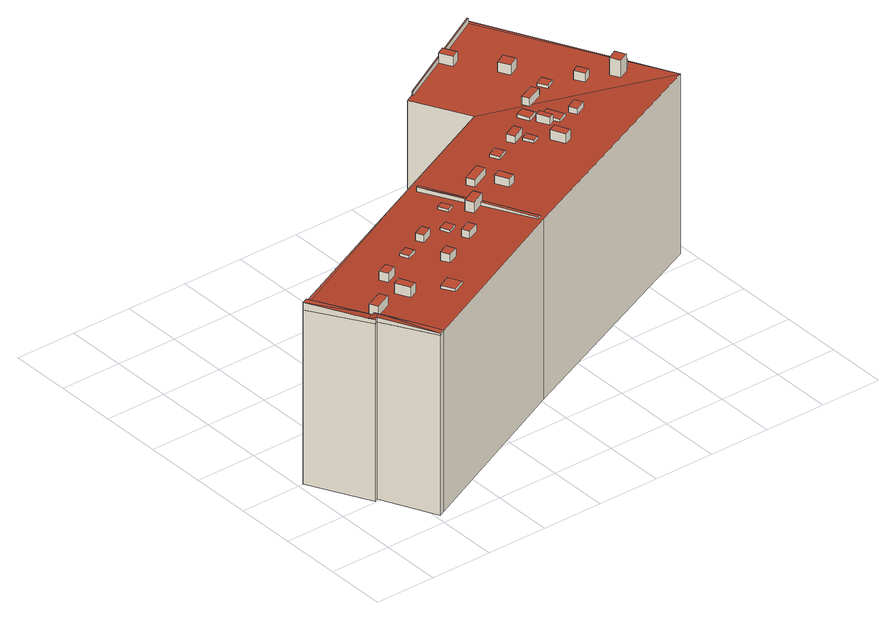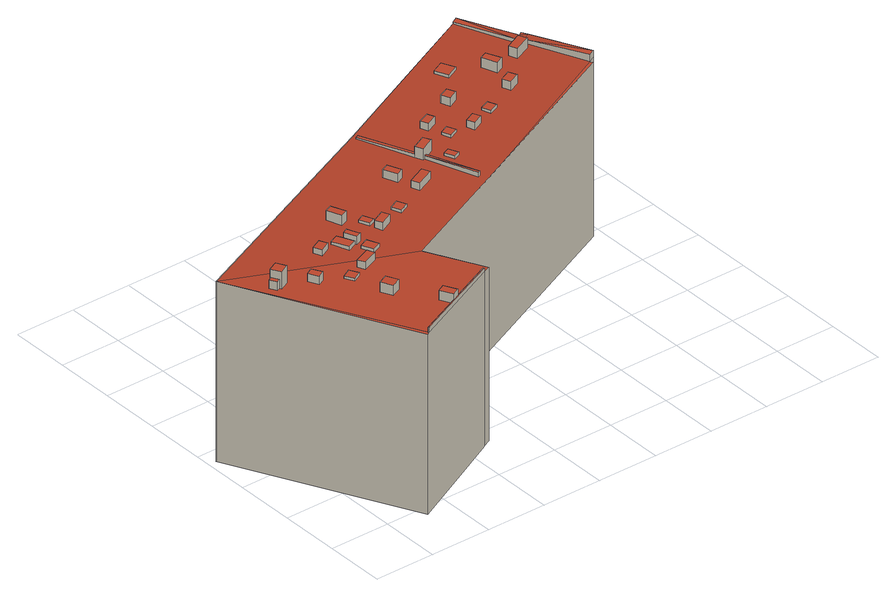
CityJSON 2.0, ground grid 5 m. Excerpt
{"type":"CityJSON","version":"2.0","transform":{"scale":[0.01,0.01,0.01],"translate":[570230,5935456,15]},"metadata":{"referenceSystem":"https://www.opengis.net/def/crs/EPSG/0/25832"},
"CityObjects":{
"building1":{"type":"Building","attributes":{"Grundfläche 2D":"451.457864","Grundhöhe NN":"15.052"},"children":["building1-1","building1-2","building1-3","building1-4","building1-5","building1-6","building1-7","building1-8","building1-9","building1-10","building1-11","building1-12","building1-13","building1-14","building1-15","building1-16","building1-17","building1-18","building1-19","building1-20","building1-21","building1-22","building1-23","building1-24","building1-25","building1-26","building1-27","building1-28","building1-29","building1-30","building1-31","building1-32"],"geometry":[{"type":"Solid","lod":"3","boundaries":[[[[0,1,2]],[[3,1,0,4,5,6,7,8,9]],[[3,9,8,10,11,12,13,14,15,16,17,1]],[[10,18,19,11]],[[20,5,4,0,2,21,22]],[[6,5,20,23]],[[7,6,23,24]],[[8,7,24,25]],[[18,10,8,25,26]],[[19,18,26,27]],[[11,19,27,28]],[[12,11,28,29]],[[13,12,29,30]],[[14,13,30,31]],[[15,14,31,32]],[[16,15,32,33]],[[17,16,33,34]],[[1,17,34,35]],[[2,1,35,21]],[[28,27,26,25,24,23,20,22,21,35,34,33,32,31,30,29]]]],"semantics":{"surfaces":[{"type":"RoofSurface"},{"type":"WallSurface"},{"type":"GroundSurface"}],"values":[[0,0,0,0,1,1,1,1,1,1,1,1,1,1,1,1,1,1,1,2]]}}]},
"building1-1":{"type":"BuildingInstallation","parents":["building1"],"geometry":[{"type":"MultiSurface","lod":"3","boundaries":[[[36,37,38,39]],[[39,38,40,41]],[[36,39,41,42]],[[37,36,42,43]],[[38,37,43,40]]],"semantics":{"surfaces":[{"type":"RoofSurface"},{"type":"WallSurface"}],"values":[0,1,1,1,1]}}]},
"building1-2":{"type":"BuildingInstallation","parents":["building1"],"geometry":[{"type":"MultiSurface","lod":"3","boundaries":[[[44,45,46,47]],[[47,46,48,49]],[[44,47,49,50]],[[45,44,50,51]],[[46,45,51,48]]],"semantics":{"surfaces":[{"type":"RoofSurface"},{"type":"WallSurface"}],"values":[0,1,1,1,1]}}]},
"building1-3":{"type":"BuildingInstallation","parents":["building1"],"geometry":[{"type":"MultiSurface","lod":"3","boundaries":[[[52,53,54,55,56]],[[57,58,54,53]],[[58,59,55,54]],[[52,56,55,59,9,60]],[[3,57,53,52,60]]],"semantics":{"surfaces":[{"type":"RoofSurface"},{"type":"WallSurface"}],"values":[0,1,1,1,1]}}]},
"building1-4":{"type":"BuildingInstallation","parents":["building1"],"geometry":[{"type":"MultiSurface","lod":"3","boundaries":[[[61,62,63,64]],[[64,63,65,66]],[[61,64,66,67]],[[62,61,67,68]],[[63,62,68,65]]],"semantics":{"surfaces":[{"type":"RoofSurface"},{"type":"WallSurface"}],"values":[0,1,1,1,1]}}]},
"building1-5":{"type":"BuildingInstallation","parents":["building1"],"geometry":[{"type":"MultiSurface","lod":"3","boundaries":[[[69,70,71,72]],[[72,71,73,74]],[[69,72,74,75]],[[70,69,75,76]],[[71,70,76,73]]],"semantics":{"surfaces":[{"type":"RoofSurface"},{"type":"WallSurface"}],"values":[0,1,1,1,1]}}]},
"building1-6":{"type":"BuildingInstallation","parents":["building1"],"geometry":[{"type":"MultiSurface","lod":"3","boundaries":[[[77,78,79,80]],[[81,82,80,79]],[[82,83,77,80]],[[78,77,83,84]],[[79,78,84,81]]],"semantics":{"surfaces":[{"type":"RoofSurface"},{"type":"WallSurface"}],"values":[0,1,1,1,1]}}]},
"building1-7":{"type":"BuildingInstallation","parents":["building1"],"geometry":[{"type":"MultiSurface","lod":"3","boundaries":[[[85,86,87,88]],[[88,87,89,90]],[[85,88,90,91]],[[86,85,91,92]],[[87,86,92,89]]],"semantics":{"surfaces":[{"type":"RoofSurface"},{"type":"WallSurface"}],"values":[0,1,1,1,1]}}]},
"building1-8":{"type":"BuildingInstallation","parents":["building1"],"geometry":[{"type":"MultiSurface","lod":"3","boundaries":[[[93,94,95,96]],[[96,95,97,98]],[[93,96,98,99]],[[94,93,99,100]],[[95,94,100,97]]],"semantics":{"surfaces":[{"type":"RoofSurface"},{"type":"WallSurface"}],"values":[0,1,1,1,1]}}]},
"building1-9":{"type":"BuildingInstallation","parents":["building1"],"geometry":[{"type":"MultiSurface","lod":"3","boundaries":[[[101,102,103,104]],[[105,103,102]],[[106,107,104,103]],[[108,109,105,102]],[[103,105,109,106]]],"semantics":{"surfaces":[{"type":"RoofSurface"},{"type":"WallSurface"}],"values":[0,0,1,1,1]}}]},
"building1-10":{"type":"BuildingInstallation","parents":["building1"],"geometry":[{"type":"MultiSurface","lod":"3","boundaries":[[[110,111,112,113,114]],[[115,116,110,114]],[[116,117,118,112,111,110]],[[118,119,113,112]],[[114,113,119,115]]],"semantics":{"surfaces":[{"type":"RoofSurface"},{"type":"WallSurface"}],"values":[0,1,1,1,1]}}]},
"building1-11":{"type":"BuildingInstallation","parents":["building1"],"geometry":[{"type":"MultiSurface","lod":"3","boundaries":[[[120,121,122,123]],[[123,122,124,125]],[[120,123,125,126]],[[121,120,126,127]],[[122,121,127,124]]],"semantics":{"surfaces":[{"type":"RoofSurface"},{"type":"WallSurface"}],"values":[0,1,1,1,1]}}]},
"building1-12":{"type":"BuildingInstallation","parents":["building1"],"geometry":[{"type":"MultiSurface","lod":"3","boundaries":[[[128,129,130,131,132,133]],[[134,135,131,130]],[[135,136,137,133,132,131]],[[137,138,128,133]],[[138,139,134,130,129,128]]],"semantics":{"surfaces":[{"type":"RoofSurface"},{"type":"WallSurface"}],"values":[0,1,1,1,1]}}]},
"building1-13":{"type":"BuildingInstallation","parents":["building1"],"geometry":[{"type":"MultiSurface","lod":"3","boundaries":[[[140,141,142,143]],[[144,143,142,145,146]],[[144,147,140,143]],[[148,149,141,140,147]],[[149,145,142,141]]],"semantics":{"surfaces":[{"type":"RoofSurface"},{"type":"WallSurface"}],"values":[0,1,1,1,1]}}]},
"building1-14":{"type":"BuildingInstallation","parents":["building1"],"geometry":[{"type":"MultiSurface","lod":"3","boundaries":[[[150,151,152,153]],[[154,155,153,152]],[[155,156,150,153]],[[156,157,151,150]]],"semantics":{"surfaces":[{"type":"RoofSurface"},{"type":"WallSurface"}],"values":[0,1,1,1]}}]},
"building1-15":{"type":"BuildingInstallation","parents":["building1"],"geometry":[{"type":"MultiSurface","lod":"3","boundaries":[[[158,159,160,161]],[[161,160,162,163]],[[158,161,163,164]],[[159,158,164,165]],[[160,159,165,162]]],"semantics":{"surfaces":[{"type":"RoofSurface"},{"type":"WallSurface"}],"values":[0,1,1,1,1]}}]},
"building1-16":{"type":"BuildingInstallation","parents":["building1"],"geometry":[{"type":"MultiSurface","lod":"3","boundaries":[[[166,167,168,169]],[[169,168,170,171]],[[166,169,171,172]],[[167,166,172,173]],[[168,167,173,170]]],"semantics":{"surfaces":[{"type":"RoofSurface"},{"type":"WallSurface"}],"values":[0,1,1,1,1]}}]},
"building1-17":{"type":"BuildingInstallation","parents":["building1"],"geometry":[{"type":"MultiSurface","lod":"3","boundaries":[[[174,175,176,177,178]],[[179,180,174,178]],[[180,181,175,174]],[[181,182,176,175]],[[154,152,151,157,179,178,177,176,182]]],"semantics":{"surfaces":[{"type":"RoofSurface"},{"type":"WallSurface"}],"values":[0,1,1,1,1]}}]},
"building1-18":{"type":"BuildingInstallation","parents":["building1"],"geometry":[{"type":"MultiSurface","lod":"3","boundaries":[[[183,184,185,186]],[[187,188,184,183]],[[188,189,185,184]],[[189,190,186,185]],[[190,187,183,186]]],"semantics":{"surfaces":[{"type":"RoofSurface"},{"type":"WallSurface"}],"values":[0,1,1,1,1]}}]},
"building1-19":{"type":"BuildingInstallation","parents":["building1"],"geometry":[{"type":"MultiSurface","lod":"3","boundaries":[[[191,192,193,194]],[[195,196,192,191]],[[196,197,193,192]],[[197,198,194,193]],[[198,195,191,194]]],"semantics":{"surfaces":[{"type":"RoofSurface"},{"type":"WallSurface"}],"values":[0,1,1,1,1]}}]},
"building1-20":{"type":"BuildingInstallation","parents":["building1"],"geometry":[{"type":"MultiSurface","lod":"3","boundaries":[[[199,200,201,202,203]],[[201,200,204,205]],[[206,203,202,201,205,207]],[[199,203,206,208]],[[200,199,208,204]]],"semantics":{"surfaces":[{"type":"RoofSurface"},{"type":"WallSurface"}],"values":[0,1,1,1,1]}}]},
"building1-21":{"type":"BuildingInstallation","parents":["building1"],"geometry":[{"type":"MultiSurface","lod":"3","boundaries":[[[209,210,211,212]],[[212,211,213,214]],[[209,212,214,215]],[[210,209,215,216]],[[211,210,216,213]]],"semantics":{"surfaces":[{"type":"RoofSurface"},{"type":"WallSurface"}],"values":[0,1,1,1,1]}}]},
"building1-22":{"type":"BuildingInstallation","parents":["building1"],"geometry":[{"type":"MultiSurface","lod":"3","boundaries":[[[217,218,219,220]],[[220,219,221,222]],[[217,220,222,223]],[[218,217,223,224]],[[219,218,224,221]]],"semantics":{"surfaces":[{"type":"RoofSurface"},{"type":"WallSurface"}],"values":[0,1,1,1,1]}}]},
"building1-23":{"type":"BuildingInstallation","parents":["building1"],"geometry":[{"type":"MultiSurface","lod":"3","boundaries":[[[225,226,227,228,229]],[[227,226,230,231]],[[228,227,231,232]],[[232,233,229,228]]],"semantics":{"surfaces":[{"type":"RoofSurface"},{"type":"WallSurface"}],"values":[0,1,1,1]}}]},
"building1-24":{"type":"BuildingInstallation","parents":["building1"],"geometry":[{"type":"MultiSurface","lod":"3","boundaries":[[[234,235,236]],[[235,237,238,236]],[[239,240,237]],[[240,241,238,237]],[[242,243,241,240]],[[242,244,243]],[[245,238,241]],[[15,16,234,236]],[[237,235,234,16,246,247,239]],[[247,248,240,239]],[[240,248,11,244,242]],[[11,12,243,244]],[[12,13,245,241,243]],[[238,245,13,14]],[[14,15,236,238]]],"semantics":{"surfaces":[{"type":"RoofSurface"},{"type":"WallSurface"}],"values":[0,0,0,0,0,0,0,1,1,1,1,1,1,1,1]}}]},
"building1-25":{"type":"BuildingInstallation","parents":["building1"],"geometry":[{"type":"MultiSurface","lod":"3","boundaries":[[[249,250,251,252]],[[252,251,253,254]],[[249,252,254,255]],[[250,249,255,256]],[[251,250,256,253]]],"semantics":{"surfaces":[{"type":"RoofSurface"},{"type":"WallSurface"}],"values":[0,1,1,1,1]}}]},
"building1-26":{"type":"BuildingInstallation","parents":["building1"],"geometry":[{"type":"MultiSurface","lod":"3","boundaries":[[[257,258,259,260,261,262,263,264,265]],[[266,260,259,229,233]],[[107,267,263,262,261,260,266,108,102,101,104]],[[267,268,264,263]],[[268,269,230,226,225,229,259,258,257,265,264]]],"semantics":{"surfaces":[{"type":"RoofSurface"},{"type":"WallSurface"}],"values":[0,1,1,1,1]}}]},
"building1-27":{"type":"BuildingInstallation","parents":["building1"],"geometry":[{"type":"MultiSurface","lod":"3","boundaries":[[[270,271,272,273,274]],[[272,271,275,276]],[[277,274,273,272,276,278]],[[270,274,277,279]],[[271,270,279,275]]],"semantics":{"surfaces":[{"type":"RoofSurface"},{"type":"WallSurface"}],"values":[0,1,1,1,1]}}]},
"building1-28":{"type":"BuildingInstallation","parents":["building1"],"geometry":[{"type":"MultiSurface","lod":"3","boundaries":[[[280,281,282,283]],[[283,282,284,285]],[[280,283,285,286]],[[281,280,286,287]],[[282,281,287,284]]],"semantics":{"surfaces":[{"type":"RoofSurface"},{"type":"WallSurface"}],"values":[0,1,1,1,1]}}]},
"building1-29":{"type":"BuildingInstallation","parents":["building1"],"geometry":[{"type":"MultiSurface","lod":"3","boundaries":[[[288,289,290,291,292]],[[293,290,289,294]],[[293,295,291,290]],[[295,296,292,291]],[[296,297,294,289,288,292]]],"semantics":{"surfaces":[{"type":"RoofSurface"},{"type":"WallSurface"}],"values":[0,1,1,1,1]}}]},
"building1-30":{"type":"BuildingInstallation","parents":["building1"],"geometry":[{"type":"MultiSurface","lod":"3","boundaries":[[[298,299,300,301]],[[301,300,302,303]],[[298,301,303,304]],[[299,298,304,305]],[[300,299,305,302]]],"semantics":{"surfaces":[{"type":"RoofSurface"},{"type":"WallSurface"}],"values":[0,1,1,1,1]}}]},
"building1-31":{"type":"BuildingInstallation","parents":["building1"],"geometry":[{"type":"MultiSurface","lod":"3","boundaries":[[[306,307,308,309]],[[309,308,310,311]],[[306,309,311,312]],[[307,306,312,313]],[[308,307,313,310]]],"semantics":{"surfaces":[{"type":"RoofSurface"},{"type":"WallSurface"}],"values":[0,1,1,1,1]}}]},
"building1-32":{"type":"BuildingInstallation","parents":["building1"],"geometry":[{"type":"MultiSurface","lod":"3","boundaries":[[[314,315,145,149,316,317,318]],[[316,319,317]],[[5,320,315,314]],[[315,320,146,145]],[[316,149,148,321,319]],[[321,0,317,319]],[[0,4,5,314,318,317]]],"semantics":{"surfaces":[{"type":"RoofSurface"},{"type":"WallSurface"}],"values":[0,0,1,1,1,1,1]}}]}
},
"vertices":[
[3183,3065,1510],[3936,1625,1511],[3205,3076,1511],[2916,2016,1474],[2791,2869,1488],[2354,2651,1463],[2352,2650,1463],[2289,2619,1460],[2523,2167,1460],[2881,2030,1473],[1579,1735,1460],[93,1027,1460],[43,1002,1460],[295,510,1489],[324,525,1489],[537,85,1511],[585,108,1511],[2024,782,1511],[82,1049,1460],[93,1028,1460],[2354,2651,5],[3205,3076,5],[2791,2869,5],[2352,2650,5],[2289,2619,5],[2523,2167,5],[82,1049,5],[93,1028,5],[93,1027,5],[43,1002,5],[295,510,5],[324,525,5],[537,85,5],[585,108,5],[2024,782,5],[3936,1625,5],
[1029,614,1524],[927,566,1524],[977,460,1525],[1079,508,1525],[977,460,1504],[1079,508,1504],[1029,614,1499],[927,566,1499],
[701,615,1574],[762,642,1574],[710,761,1574],[649,734,1574],[710,761,1486],[649,734,1486],[701,615,1492],[762,642,1492],
[2891,2006,1540],[3022,2062,1540],[2997,2121,1540],[2866,2064,1540],[2881,2030,1540],[3022,2062,1480],[2997,2121,1480],[2866,2064,1473],[2891,2006,1474],
[1602,1312,1499],[1656,1336,1499],[1620,1415,1499],[1567,1391,1499],[1620,1415,1475],[1567,1391,1475],[1602,1312,1479],[1656,1336,1479],
[1582,979,1552],[1556,1039,1552],[1463,998,1552],[1489,939,1552],[1463,998,1490],[1489,939,1493],[1582,979,1493],[1556,1039,1490],
[2300,1607,1501],[2378,1643,1501],[2346,1715,1501],[2267,1680,1501],[2346,1715,1476],[2267,1680,1476],[2300,1607,1480],[2378,1643,1480],
[1310,1156,1539],[1282,1218,1539],[1194,1178,1539],[1222,1116,1539],[1194,1178,1477],[1222,1116,1480],[1310,1156,1480],[1282,1218,1477],
[3026,2384,1571],[3108,2424,1575],[3063,2515,1575],[2981,2475,1571],[3063,2515,1492],[2981,2475,1487],[3026,2384,1487],[3108,2424,1492],
[1788,1289,1517],[1797,1294,1517],[1606,1674,1501],[1779,1285,1516],[1626,1683,1501],[1606,1674,1463],[1779,1285,1484],[1797,1294,1484],[1626,1683,1463],
[680,944,1552],[703,891,1552],[709,878,1552],[798,917,1552],[768,984,1552],[768,984,1477],[680,944,1477],[703,891,1480],[709,878,1480],[798,917,1480],
[2119,1275,1558],[2178,1301,1558],[2131,1410,1558],[2072,1385,1558],[2131,1410,1485],[2072,1385,1485],[2119,1275,1491],[2178,1301,1491],
[2991,1734,1512],[2989,1739,1512],[2930,1865,1512],[2857,1831,1512],[2896,1746,1512],[2918,1700,1512],[2930,1865,1481],[2857,1831,1481],[2896,1746,1486],[2918,1700,1488],[2991,1734,1488],[2989,1739,1488],
[2848,2755,1567],[2796,2859,1567],[2734,2828,1567],[2786,2724,1567],[2786,2724,1484],[2734,2828,1520],[2734,2828,1484],[2848,2755,1488],[2796,2859,1488],[2796,2859,1524],
[3671,1979,1580],[3639,1962,1580],[3668,1905,1580],[3700,1921,1580],[3668,1905,1505],[3700,1921,1507],[3671,1979,1507],[3639,1962,1505],
[3370,1980,1566],[3426,2009,1566],[3383,2091,1566],[3327,2061,1566],[3383,2091,1497],[3327,2061,1493],[3370,1980,1494],[3426,2009,1497],
[2608,1610,1508],[2664,1634,1508],[2628,1716,1508],[2572,1692,1508],[2628,1716,1482],[2572,1692,1482],[2608,1610,1486],[2664,1634,1486],
[3552,1937,1646],[3593,1857,1646],[3672,1897,1646],[3668,1905,1646],[3631,1977,1646],[3631,1977,1505],[3552,1937,1501],[3593,1857,1501],[3672,1897,1505],
[2479,1757,1541],[2507,1697,1541],[2614,1748,1541],[2585,1808,1541],[2479,1757,1477],[2507,1697,1480],[2614,1748,1480],[2585,1808,1477],
[2808,1986,1502],[2733,1953,1502],[2775,1858,1502],[2850,1891,1502],[2808,1986,1473],[2733,1953,1473],[2775,1858,1478],[2850,1891,1478],
[2885,1738,1547],[2843,1840,1547],[2798,1821,1547],[2803,1809,1547],[2841,1720,1547],[2843,1840,1480],[2798,1821,1480],[2841,1720,1486],[2803,1809,1481],[2885,1738,1486],
[1944,1442,1540],[2096,1512,1540],[2066,1577,1540],[1914,1507,1540],[2066,1577,1477],[1914,1507,1477],[1944,1442,1480],[2096,1512,1480],
[1404,1165,1505],[1435,1093,1505],[1509,1125,1505],[1479,1197,1505],[1509,1125,1486],[1479,1197,1482],[1404,1165,1482],[1435,1093,1485],
[1827,1231,1516],[1818,1226,1516],[2006,810,1522],[2030,821,1522],[1839,1237,1516],[1818,1226,1487],[2006,810,1509],[2030,821,1509],[1839,1237,1487],
[585,108,1527],[380,534,1520],[537,85,1527],[365,565,1519],[324,525,1524],[351,594,1519],[326,583,1519],[271,555,1524],[306,621,1519],[43,1002,1521],[93,1027,1519],[295,510,1524],[365,565,1488],[351,594,1486],[326,583,1486],
[2772,1454,1575],[2832,1480,1575],[2783,1596,1575],[2723,1571,1575],[2783,1596,1490],[2723,1571,1490],[2772,1454,1496],[2832,1480,1496],
[1818,1226,1577],[1827,1231,1577],[1839,1237,1577],[1809,1299,1577],[1788,1289,1577],[1779,1285,1577],[1691,1243,1577],[1721,1180,1577],[1809,1222,1577],[1809,1299,1484],[1691,1243,1484],[1721,1180,1487],[1809,1222,1487],
[3162,1741,1536],[3130,1807,1536],[3042,1763,1536],[3043,1760,1536],[3073,1698,1536],[3130,1807,1487],[3042,1763,1488],[3073,1698,1491],[3043,1760,1488],[3162,1741,1491],
[983,1092,1502],[1011,1022,1502],[1089,1053,1502],[1061,1123,1502],[1089,1053,1480],[1061,1123,1477],[983,1092,1476],[1011,1022,1480],
[378,577,1568],[515,640,1568],[485,705,1568],[346,642,1568],[377,576,1568],[485,705,1484],[515,640,1487],[346,642,1484],[377,576,1487],[378,577,1487],
[1189,786,1561],[1270,822,1561],[1239,891,1561],[1158,855,1561],[1239,891,1490],[1158,855,1490],[1189,786,1494],[1270,822,1494],
[3193,2128,1510],[3155,2201,1510],[3083,2163,1510],[3121,2090,1510],[3083,2163,1485],[3121,2090,1485],[3193,2128,1489],[3155,2201,1489],
[2354,2651,1493],[2359,2641,1493],[3188,3055,1552],[3183,3065,1552],[2791,2869,1524],[3189,3055,1552],[2359,2641,1463],[3189,3055,1510]
]}
